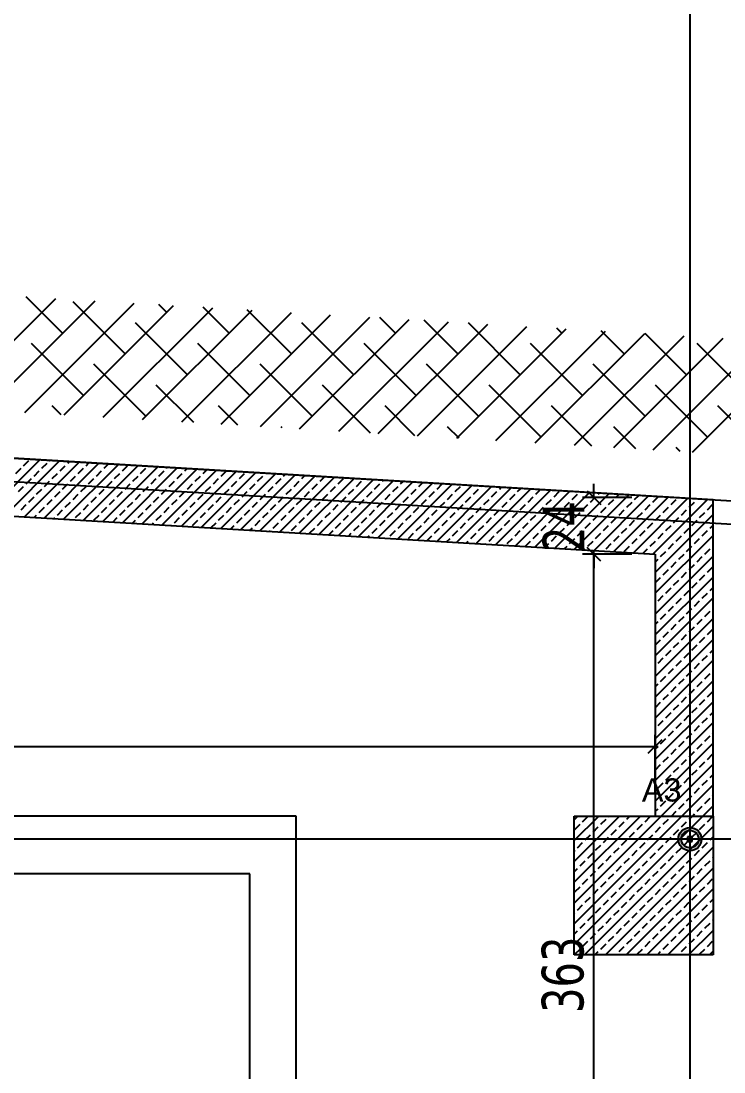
# Model space of a CAD drawing. Header units: millimetres. Extents: x 43168.9 to 43194.6, y -25545.1 to -25543.4.
# Drawn here: x 43170.4911 to 43170.5518, y -25543.86 to -25543.7692 of the extents above; entities that cross this region are included whole.
import ezdxf

# ---------------------------------------------------------------- set-up
doc = ezdxf.new("R2010")
doc.units = ezdxf.units.MM
doc.header["$LTSCALE"] = 200
doc.linetypes.add('DASHDOT', pattern=[1, 0.5, -0.25, 0, -0.25])
doc.linetypes.add('DASHDOT2', pattern=[0.5, 0.25, -0.125, 0, -0.125])
for name, color, linetype in [('aks_sgh', 5, 'DASHDOT2'), ('duv_sgh', 4, 'Continuous'), ('kolon-b.a_sgh', 6, 'Continuous'), ('olcuic_sgh', 183, 'Continuous'), ('tarama-betonarme_sgh', 223, 'Continuous'), ('tarama-zemin_sgh', 197, 'Continuous'), ('yapi-yaklasma_sgh', 41, 'DASHDOT')]:
    doc.layers.add(name, color=color, linetype=linetype)
doc.styles.add('1-200', font='arial.ttf', dxfattribs={"height": 60})
doc.styles.add('dim', font='VERDANA.TTF', dxfattribs={"width": 0.7})

msp = doc.modelspace()

# ---------------------------------------------------------------- hatches: boundary and pattern name
h = msp.add_hatch(color=256)
edge = h.paths.add_edge_path()
edge.add_arc((43170.548879, -25543.839919), 0.001, 0, 360)
edge = h.paths.add_edge_path(flags=16)
edge.add_arc((43170.548879, -25543.839919), 0.00075, 0, 360)
h = msp.add_hatch(color=256)
edge = h.paths.add_edge_path()
edge.add_arc((43170.548879, -25543.839919), 0.001, 0, 360)
edge = h.paths.add_edge_path(flags=16)
edge.add_arc((43170.548879, -25543.839919), 0.00075, 0, 360)

# ---------------------------------------------------------------- linework, layer by layer
at = {"color": 0, "linetype": 'ByBlock', "lineweight": -2}
for p, q in [((43170.539999, -25543.809819), (43170.541199, -25543.811019)), ((43170.541199, -25543.815913), (43170.539999, -25543.814713)), ((43170.541199, -25543.815913), (43170.539999, -25543.814713)), ((43170.545279, -25543.832503), (43170.546479, -25543.831303)), ((43170.549079, -25543.839719), (43170.548679, -25543.839719)), ((43170.548679, -25543.839719), (43170.548679, -25543.840119)), ((43170.549079, -25543.839719), (43170.548679, -25543.839719)), ((43170.548679, -25543.839719), (43170.548679, -25543.840119)), ((43170.548679, -25543.840119), (43170.549079, -25543.840119)), ((43170.548679, -25543.840119), (43170.549079, -25543.840119)), ((43170.54895, -25543.839849), (43170.548808, -25543.83999)), ((43170.54895, -25543.83999), (43170.548808, -25543.839849)), ((43170.54895, -25543.839849), (43170.548808, -25543.83999)), ((43170.54895, -25543.83999), (43170.548808, -25543.839849)), ((43170.549079, -25543.840119), (43170.549079, -25543.839719)), ((43170.549079, -25543.840119), (43170.549079, -25543.839719))]:
    msp.add_line(p, q, dxfattribs=at)
at = {"color": 0, "linetype": 'Continuous', "lineweight": -2}
for radius in [0.001, 0.001, 0.00075, 0.00075]:
    msp.add_circle((43170.548879, -25543.839919), radius, dxfattribs=at)
at = {"layer": 'aks_sgh'}
for p, q in [((43170.548879, -25543.740919), (43170.548879, -25544.789919)), ((43170.243881, -25543.79438), (43170.567885, -25543.813614)), ((43171.17088, -25543.839919), (43170.194878, -25543.839919))]:
    msp.add_line(p, q, dxfattribs=at)
at = {"layer": 'duv_sgh'}
for p, q in [((43170.514879, -25543.837919), (43170.377879, -25543.837919)), ((43170.514879, -25543.887919), (43170.514879, -25543.837919)), ((43170.510879, -25543.842919), (43170.377879, -25543.842919)), ((43170.510879, -25543.891919), (43170.510879, -25543.842919))]:
    msp.add_line(p, q, dxfattribs=at)
at = {"layer": 'kolon-b.a_sgh'}
for p, q in [((43170.550879, -25543.810601), (43170.244, -25543.792384)), ((43170.271817, -25543.799044), (43170.545879, -25543.815313)), ((43170.550879, -25543.837919), (43170.550879, -25543.810601)), ((43170.545879, -25543.815313), (43170.545879, -25543.837919)), ((43170.538879, -25543.837919), (43170.550879, -25543.837919)), ((43170.538879, -25543.849919), (43170.538879, -25543.837919)), ((43170.545879, -25543.837919), (43170.550879, -25543.837919)), ((43170.550879, -25543.837919), (43170.550879, -25543.849919)), ((43170.550879, -25543.849919), (43170.538879, -25543.849919))]:
    msp.add_line(p, q, dxfattribs=at)
at = {"layer": 'olcuic_sgh'}
for p, q in [((43170.540599, -25543.810419), (43170.540599, -25543.809219)), ((43170.543879, -25543.810419), (43170.539599, -25543.810419)), ((43170.540599, -25543.888169), (43170.540599, -25543.815063)), ((43170.543879, -25543.815313), (43170.539599, -25543.815313)), ((43170.543879, -25543.815313), (43170.539599, -25543.815313)), ((43170.540599, -25543.815313), (43170.540599, -25543.816513)), ((43170.545879, -25543.835903), (43170.545879, -25543.830903)), ((43170.27175, -25543.831903), (43170.546129, -25543.831903))]:
    msp.add_line(p, q, dxfattribs=at)
at = {"layer": 'tarama-betonarme_sgh'}
for p, q in [((43170.488023, -25543.811879), (43170.492751, -25543.807151)), ((43170.489719, -25543.811979), (43170.494447, -25543.807251)), ((43170.491349, -25543.807655), (43170.491798, -25543.807206)), ((43170.491414, -25543.81208), (43170.496142, -25543.807352)), ((43170.492921, -25543.807879), (43170.49337, -25543.80743)), ((43170.493109, -25543.812181), (43170.497837, -25543.807453)), ((43170.493594, -25543.807206), (43170.493599, -25543.807201)), ((43170.494492, -25543.808104), (43170.494941, -25543.807655)), ((43170.494805, -25543.812281), (43170.499533, -25543.807553)), ((43170.495166, -25543.80743), (43170.495294, -25543.807302)), ((43170.4965, -25543.812382), (43170.501228, -25543.807654)), ((43170.496737, -25543.807655), (43170.49699, -25543.807402)), ((43170.498196, -25543.812483), (43170.502924, -25543.807755)), ((43170.498309, -25543.807879), (43170.498685, -25543.807503)), ((43170.499881, -25543.808104), (43170.50033, -25543.807655)), ((43170.503697, -25543.807879), (43170.503771, -25543.807805)), ((43170.490676, -25543.808328), (43170.491125, -25543.807879)), ((43170.492247, -25543.808553), (43170.492696, -25543.808104)), ((43170.493819, -25543.808777), (43170.494268, -25543.808328)), ((43170.49539, -25543.809002), (43170.495839, -25543.808553)), ((43170.496064, -25543.808328), (43170.496513, -25543.807879)), ((43170.497635, -25543.808553), (43170.498084, -25543.808104)), ((43170.499207, -25543.808777), (43170.499656, -25543.808328)), ((43170.499891, -25543.812583), (43170.504619, -25543.807855)), ((43170.500779, -25543.809002), (43170.501228, -25543.808553)), ((43170.501452, -25543.808328), (43170.501901, -25543.807879)), ((43170.501586, -25543.812684), (43170.506315, -25543.807956)), ((43170.503024, -25543.808553), (43170.503473, -25543.808104)), ((43170.503282, -25543.812785), (43170.50801, -25543.808056)), ((43170.504595, -25543.808777), (43170.505044, -25543.808328)), ((43170.504977, -25543.812885), (43170.509705, -25543.808157)), ((43170.505269, -25543.808104), (43170.505467, -25543.807906)), ((43170.506167, -25543.809002), (43170.506616, -25543.808553)), ((43170.506673, -25543.812986), (43170.511401, -25543.808258)), ((43170.50684, -25543.808328), (43170.507162, -25543.808006)), ((43170.508368, -25543.813087), (43170.513096, -25543.808358)), ((43170.508412, -25543.808553), (43170.508858, -25543.808107)), ((43170.509983, -25543.808777), (43170.510432, -25543.808328)), ((43170.510063, -25543.813187), (43170.514792, -25543.808459)), ((43170.511555, -25543.809002), (43170.512004, -25543.808553)), ((43170.511759, -25543.813288), (43170.516487, -25543.80856)), ((43170.512228, -25543.808328), (43170.512248, -25543.808308)), ((43170.513454, -25543.813388), (43170.518182, -25543.80866)), ((43170.5138, -25543.808553), (43170.513944, -25543.808409)), ((43170.515371, -25543.808777), (43170.515639, -25543.808509)), ((43170.516943, -25543.809002), (43170.517335, -25543.80861)), ((43170.4909, -25543.8099), (43170.491349, -25543.809451)), ((43170.491574, -25543.809226), (43170.492023, -25543.808777)), ((43170.493145, -25543.809451), (43170.493594, -25543.809002)), ((43170.494717, -25543.809675), (43170.495166, -25543.809226)), ((43170.496288, -25543.8099), (43170.496737, -25543.809451)), ((43170.496962, -25543.809226), (43170.497411, -25543.808777)), ((43170.498533, -25543.809451), (43170.498982, -25543.809002)), ((43170.500105, -25543.809675), (43170.500554, -25543.809226)), ((43170.501677, -25543.8099), (43170.502126, -25543.809451)), ((43170.50235, -25543.809226), (43170.502799, -25543.808777)), ((43170.503922, -25543.809451), (43170.504371, -25543.809002)), ((43170.505493, -25543.809675), (43170.505942, -25543.809226)), ((43170.507065, -25543.8099), (43170.507514, -25543.809451)), ((43170.507738, -25543.809226), (43170.508187, -25543.808777)), ((43170.50931, -25543.809451), (43170.509759, -25543.809002)), ((43170.510881, -25543.809675), (43170.51133, -25543.809226)), ((43170.512453, -25543.8099), (43170.512902, -25543.809451)), ((43170.513126, -25543.809226), (43170.513575, -25543.808777)), ((43170.514698, -25543.809451), (43170.515147, -25543.809002)), ((43170.51515, -25543.813489), (43170.519878, -25543.808761)), ((43170.516269, -25543.809675), (43170.516718, -25543.809226)), ((43170.516845, -25543.81359), (43170.521573, -25543.808862)), ((43170.517841, -25543.8099), (43170.51829, -25543.809451)), ((43170.518515, -25543.809226), (43170.518964, -25543.808777)), ((43170.51854, -25543.81369), (43170.523269, -25543.808962)), ((43170.520086, -25543.809451), (43170.520535, -25543.809002)), ((43170.520236, -25543.813791), (43170.524964, -25543.809063)), ((43170.521658, -25543.809675), (43170.522107, -25543.809226)), ((43170.521931, -25543.813892), (43170.526659, -25543.809164)), ((43170.522331, -25543.809002), (43170.522421, -25543.808912)), ((43170.523229, -25543.8099), (43170.523678, -25543.809451)), ((43170.523627, -25543.813992), (43170.528355, -25543.809264)), ((43170.523903, -25543.809226), (43170.524116, -25543.809013)), ((43170.525322, -25543.814093), (43170.53005, -25543.809365)), ((43170.525474, -25543.809451), (43170.525812, -25543.809113)), ((43170.527017, -25543.814194), (43170.531746, -25543.809466)), ((43170.527046, -25543.809675), (43170.527495, -25543.809226)), ((43170.528617, -25543.8099), (43170.529066, -25543.809451)), ((43170.528713, -25543.814294), (43170.533441, -25543.809566)), ((43170.530862, -25543.809451), (43170.530898, -25543.809415)), ((43170.532434, -25543.809675), (43170.532593, -25543.809516)), ((43170.534005, -25543.8099), (43170.534289, -25543.809616)), ((43170.491798, -25543.810798), (43170.492247, -25543.810349)), ((43170.492472, -25543.810124), (43170.492921, -25543.809675)), ((43170.494043, -25543.810349), (43170.494492, -25543.8099)), ((43170.495615, -25543.810573), (43170.496064, -25543.810124)), ((43170.497186, -25543.810798), (43170.497635, -25543.810349)), ((43170.49786, -25543.810124), (43170.498309, -25543.809675)), ((43170.499431, -25543.810349), (43170.499881, -25543.8099)), ((43170.501003, -25543.810573), (43170.501452, -25543.810124)), ((43170.502575, -25543.810798), (43170.503024, -25543.810349)), ((43170.503248, -25543.810124), (43170.503697, -25543.809675)), ((43170.50482, -25543.810349), (43170.505269, -25543.8099)), ((43170.506391, -25543.810573), (43170.50684, -25543.810124)), ((43170.507963, -25543.810798), (43170.508412, -25543.810349)), ((43170.508636, -25543.810124), (43170.509085, -25543.809675)), ((43170.510208, -25543.810349), (43170.510657, -25543.8099)), ((43170.511779, -25543.810573), (43170.512228, -25543.810124)), ((43170.513351, -25543.810798), (43170.5138, -25543.810349)), ((43170.514024, -25543.810124), (43170.514473, -25543.809675)), ((43170.515596, -25543.810349), (43170.516045, -25543.8099)), ((43170.517168, -25543.810573), (43170.517617, -25543.810124)), ((43170.518739, -25543.810798), (43170.519188, -25543.810349)), ((43170.519413, -25543.810124), (43170.519862, -25543.809675)), ((43170.520984, -25543.810349), (43170.521433, -25543.8099)), ((43170.522556, -25543.810573), (43170.523005, -25543.810124)), ((43170.524127, -25543.810798), (43170.524576, -25543.810349)), ((43170.524801, -25543.810124), (43170.52525, -25543.809675)), ((43170.526372, -25543.810349), (43170.526821, -25543.8099)), ((43170.527944, -25543.810573), (43170.528393, -25543.810124)), ((43170.529515, -25543.810798), (43170.529964, -25543.810349)), ((43170.530189, -25543.810124), (43170.530638, -25543.809675)), ((43170.530408, -25543.814395), (43170.535136, -25543.809667)), ((43170.53176, -25543.810349), (43170.532209, -25543.8099)), ((43170.532104, -25543.814496), (43170.536832, -25543.809767)), ((43170.533332, -25543.810573), (43170.533781, -25543.810124)), ((43170.533799, -25543.814596), (43170.538527, -25543.809868)), ((43170.534904, -25543.810798), (43170.535353, -25543.810349)), ((43170.535494, -25543.814697), (43170.540223, -25543.809969)), ((43170.535577, -25543.810124), (43170.535984, -25543.809717)), ((43170.537149, -25543.810349), (43170.537598, -25543.8099)), ((43170.53719, -25543.814798), (43170.541918, -25543.810069)), ((43170.53872, -25543.810573), (43170.539169, -25543.810124)), ((43170.538885, -25543.814898), (43170.543613, -25543.81017)), ((43170.540292, -25543.810798), (43170.540741, -25543.810349)), ((43170.540581, -25543.814999), (43170.545309, -25543.810271)), ((43170.540965, -25543.810124), (43170.54107, -25543.810019)), ((43170.542276, -25543.815099), (43170.547004, -25543.810371)), ((43170.542537, -25543.810349), (43170.542766, -25543.81012)), ((43170.543972, -25543.8152), (43170.5487, -25543.810472)), ((43170.544108, -25543.810573), (43170.544461, -25543.81022)), ((43170.54568, -25543.810798), (43170.546129, -25543.810349)), ((43170.549496, -25543.810573), (43170.549547, -25543.810522)), ((43170.491125, -25543.811471), (43170.491574, -25543.811022)), ((43170.492696, -25543.811696), (43170.493145, -25543.811247)), ((43170.49337, -25543.811022), (43170.493819, -25543.810573)), ((43170.494268, -25543.81192), (43170.494717, -25543.811471)), ((43170.494941, -25543.811247), (43170.49539, -25543.810798)), ((43170.496513, -25543.811471), (43170.496962, -25543.811022)), ((43170.498084, -25543.811696), (43170.498533, -25543.811247)), ((43170.498758, -25543.811022), (43170.499207, -25543.810573)), ((43170.499656, -25543.81192), (43170.500105, -25543.811471)), ((43170.50033, -25543.811247), (43170.500779, -25543.810798)), ((43170.501901, -25543.811471), (43170.50235, -25543.811022)), ((43170.503473, -25543.811696), (43170.503922, -25543.811247)), ((43170.504146, -25543.811022), (43170.504595, -25543.810573)), ((43170.505044, -25543.81192), (43170.505493, -25543.811471)), ((43170.505718, -25543.811247), (43170.506167, -25543.810798)), ((43170.507289, -25543.811471), (43170.507738, -25543.811022)), ((43170.508861, -25543.811696), (43170.50931, -25543.811247)), ((43170.509534, -25543.811022), (43170.509983, -25543.810573)), ((43170.510432, -25543.81192), (43170.510881, -25543.811471)), ((43170.511106, -25543.811247), (43170.511555, -25543.810798)), ((43170.512677, -25543.811471), (43170.513126, -25543.811022)), ((43170.514249, -25543.811696), (43170.514698, -25543.811247)), ((43170.514922, -25543.811022), (43170.515371, -25543.810573)), ((43170.51582, -25543.81192), (43170.516269, -25543.811471)), ((43170.516494, -25543.811247), (43170.516943, -25543.810798)), ((43170.518066, -25543.811471), (43170.518515, -25543.811022)), ((43170.519637, -25543.811696), (43170.520086, -25543.811247)), ((43170.520311, -25543.811022), (43170.52076, -25543.810573)), ((43170.521209, -25543.81192), (43170.521658, -25543.811471)), ((43170.521882, -25543.811247), (43170.522331, -25543.810798)), ((43170.523454, -25543.811471), (43170.523903, -25543.811022)), ((43170.525025, -25543.811696), (43170.525474, -25543.811247)), ((43170.525699, -25543.811022), (43170.526148, -25543.810573)), ((43170.526597, -25543.81192), (43170.527046, -25543.811471)), ((43170.52727, -25543.811247), (43170.527719, -25543.810798)), ((43170.528842, -25543.811471), (43170.529291, -25543.811022)), ((43170.530413, -25543.811696), (43170.530862, -25543.811247)), ((43170.531087, -25543.811022), (43170.531536, -25543.810573)), ((43170.531985, -25543.81192), (43170.532434, -25543.811471)), ((43170.532658, -25543.811247), (43170.533107, -25543.810798)), ((43170.53423, -25543.811471), (43170.534679, -25543.811022)), ((43170.535802, -25543.811696), (43170.536251, -25543.811247)), ((43170.536475, -25543.811022), (43170.536924, -25543.810573)), ((43170.537373, -25543.81192), (43170.537822, -25543.811471)), ((43170.538047, -25543.811247), (43170.538496, -25543.810798)), ((43170.539618, -25543.811471), (43170.540067, -25543.811022)), ((43170.54119, -25543.811696), (43170.541639, -25543.811247)), ((43170.541863, -25543.811022), (43170.542312, -25543.810573)), ((43170.542761, -25543.81192), (43170.54321, -25543.811471)), ((43170.543435, -25543.811247), (43170.543884, -25543.810798)), ((43170.545006, -25543.811471), (43170.545455, -25543.811022)), ((43170.545667, -25543.815301), (43170.550395, -25543.810573)), ((43170.546578, -25543.811696), (43170.547027, -25543.811247)), ((43170.547251, -25543.811022), (43170.5477, -25543.810573)), ((43170.548149, -25543.81192), (43170.548598, -25543.811471)), ((43170.548823, -25543.811247), (43170.549272, -25543.810798)), ((43170.550394, -25543.811471), (43170.550843, -25543.811022)), ((43170.492262, -25543.81213), (43170.492472, -25543.81192)), ((43170.493957, -25543.812231), (43170.494043, -25543.812145)), ((43170.495839, -25543.812145), (43170.496288, -25543.811696)), ((43170.497411, -25543.812369), (43170.49786, -25543.81192)), ((43170.499043, -25543.812533), (43170.499431, -25543.812145)), ((43170.500739, -25543.812634), (43170.501003, -25543.812369)), ((43170.501228, -25543.812145), (43170.501677, -25543.811696)), ((43170.502799, -25543.812369), (43170.503248, -25543.81192)), ((43170.504371, -25543.812594), (43170.50482, -25543.812145)), ((43170.505942, -25543.812818), (43170.506391, -25543.812369)), ((43170.506616, -25543.812145), (43170.507065, -25543.811696)), ((43170.508187, -25543.812369), (43170.508636, -25543.81192)), ((43170.509759, -25543.812594), (43170.510208, -25543.812145)), ((43170.51133, -25543.812818), (43170.511779, -25543.812369)), ((43170.512004, -25543.812145), (43170.512453, -25543.811696)), ((43170.513575, -25543.812369), (43170.514024, -25543.81192)), ((43170.515147, -25543.812594), (43170.515596, -25543.812145)), ((43170.516718, -25543.812818), (43170.517168, -25543.812369)), ((43170.517392, -25543.812145), (43170.517841, -25543.811696)), ((43170.518964, -25543.812369), (43170.519413, -25543.81192)), ((43170.520535, -25543.812594), (43170.520984, -25543.812145)), ((43170.522107, -25543.812818), (43170.522556, -25543.812369)), ((43170.52278, -25543.812145), (43170.523229, -25543.811696)), ((43170.524352, -25543.812369), (43170.524801, -25543.81192)), ((43170.525923, -25543.812594), (43170.526372, -25543.812145)), ((43170.527495, -25543.812818), (43170.527944, -25543.812369)), ((43170.528168, -25543.812145), (43170.528617, -25543.811696)), ((43170.52974, -25543.812369), (43170.530189, -25543.81192)), ((43170.531311, -25543.812594), (43170.53176, -25543.812145)), ((43170.532883, -25543.812818), (43170.533332, -25543.812369)), ((43170.533556, -25543.812145), (43170.534005, -25543.811696)), ((43170.535128, -25543.812369), (43170.535577, -25543.81192)), ((43170.5367, -25543.812594), (43170.537149, -25543.812145)), ((43170.538271, -25543.812818), (43170.53872, -25543.812369)), ((43170.538945, -25543.812145), (43170.539394, -25543.811696)), ((43170.540516, -25543.812369), (43170.540965, -25543.81192)), ((43170.542088, -25543.812594), (43170.542537, -25543.812145)), ((43170.543659, -25543.812818), (43170.544108, -25543.812369)), ((43170.544333, -25543.812145), (43170.544782, -25543.811696)), ((43170.545879, -25543.816885), (43170.550879, -25543.811885)), ((43170.545904, -25543.812369), (43170.546353, -25543.81192)), ((43170.547476, -25543.812594), (43170.547925, -25543.812145)), ((43170.549047, -25543.812818), (43170.549496, -25543.812369)), ((43170.549721, -25543.812145), (43170.55017, -25543.811696)), ((43170.502434, -25543.812734), (43170.502575, -25543.812594)), ((43170.504129, -25543.812835), (43170.504146, -25543.812818)), ((43170.50752, -25543.813036), (43170.507963, -25543.812594)), ((43170.509216, -25543.813137), (43170.509534, -25543.812818)), ((43170.510911, -25543.813238), (43170.511106, -25543.813043)), ((43170.512607, -25543.813338), (43170.512677, -25543.813267)), ((43170.512902, -25543.813043), (43170.513351, -25543.812594)), ((43170.514473, -25543.813267), (43170.514922, -25543.812818)), ((43170.516045, -25543.813492), (43170.516494, -25543.813043)), ((43170.517693, -25543.81364), (43170.518066, -25543.813267)), ((43170.51829, -25543.813043), (43170.518739, -25543.812594)), ((43170.519862, -25543.813267), (43170.520311, -25543.812818)), ((43170.521433, -25543.813492), (43170.521882, -25543.813043)), ((43170.523005, -25543.813716), (43170.523454, -25543.813267)), ((43170.523678, -25543.813043), (43170.524127, -25543.812594)), ((43170.52525, -25543.813267), (43170.525699, -25543.812818)), ((43170.526821, -25543.813492), (43170.52727, -25543.813043)), ((43170.528393, -25543.813716), (43170.528842, -25543.813267)), ((43170.529066, -25543.813043), (43170.529515, -25543.812594)), ((43170.530638, -25543.813267), (43170.531087, -25543.812818)), ((43170.532209, -25543.813492), (43170.532658, -25543.813043)), ((43170.533781, -25543.813716), (43170.53423, -25543.813267)), ((43170.534454, -25543.813043), (43170.534904, -25543.812594)), ((43170.536026, -25543.813267), (43170.536475, -25543.812818)), ((43170.537598, -25543.813492), (43170.538047, -25543.813043)), ((43170.539169, -25543.813716), (43170.539618, -25543.813267)), ((43170.539843, -25543.813043), (43170.540292, -25543.812594)), ((43170.541414, -25543.813267), (43170.541863, -25543.812818)), ((43170.542986, -25543.813492), (43170.543435, -25543.813043)), ((43170.544557, -25543.813716), (43170.545006, -25543.813267)), ((43170.545231, -25543.813043), (43170.54568, -25543.812594)), ((43170.546802, -25543.813267), (43170.547251, -25543.812818)), ((43170.548374, -25543.813492), (43170.548823, -25543.813043)), ((43170.549945, -25543.813716), (43170.550394, -25543.813267)), ((43170.550619, -25543.813043), (43170.550879, -25543.812783)), ((43170.519388, -25543.813741), (43170.519637, -25543.813492)), ((43170.521084, -25543.813841), (43170.521209, -25543.813716)), ((43170.522779, -25543.813942), (43170.52278, -25543.813941)), ((43170.524576, -25543.813941), (43170.525025, -25543.813492)), ((43170.52617, -25543.814143), (43170.526597, -25543.813716)), ((43170.527865, -25543.814244), (43170.528168, -25543.813941)), ((43170.529561, -25543.814345), (43170.52974, -25543.814165)), ((43170.529964, -25543.813941), (43170.530413, -25543.813492)), ((43170.531536, -25543.814165), (43170.531985, -25543.813716)), ((43170.533107, -25543.81439), (43170.533556, -25543.813941)), ((43170.534679, -25543.814614), (43170.535128, -25543.814165)), ((43170.535353, -25543.813941), (43170.535802, -25543.813492)), ((43170.536924, -25543.814165), (43170.537373, -25543.813716)), ((43170.538496, -25543.81439), (43170.538945, -25543.813941)), ((43170.540067, -25543.814614), (43170.540516, -25543.814165)), ((43170.540741, -25543.813941), (43170.54119, -25543.813492)), ((43170.542312, -25543.814165), (43170.542761, -25543.813716)), ((43170.543884, -25543.81439), (43170.544333, -25543.813941)), ((43170.545455, -25543.814614), (43170.545904, -25543.814165)), ((43170.545879, -25543.818681), (43170.550879, -25543.813681)), ((43170.546129, -25543.813941), (43170.546578, -25543.813492)), ((43170.5477, -25543.814165), (43170.548149, -25543.813716)), ((43170.549272, -25543.81439), (43170.549721, -25543.813941)), ((43170.531256, -25543.814445), (43170.531311, -25543.81439)), ((43170.536342, -25543.814747), (43170.5367, -25543.81439)), ((43170.538038, -25543.814848), (43170.538271, -25543.814614)), ((43170.539733, -25543.814948), (43170.539843, -25543.814839)), ((43170.541639, -25543.814839), (43170.542088, -25543.81439)), ((43170.54321, -25543.815063), (43170.543659, -25543.814614)), ((43170.544819, -25543.81525), (43170.545231, -25543.814839)), ((43170.546353, -25543.815512), (43170.546802, -25543.815063)), ((43170.547027, -25543.814839), (43170.547476, -25543.81439)), ((43170.548598, -25543.815063), (43170.549047, -25543.814614)), ((43170.55017, -25543.815288), (43170.550619, -25543.814839)), ((43170.550843, -25543.814614), (43170.550879, -25543.814579)), ((43170.545879, -25543.820477), (43170.550879, -25543.815477)), ((43170.545879, -25543.815987), (43170.546129, -25543.815737)), ((43170.547251, -25543.81641), (43170.5477, -25543.815961)), ((43170.547925, -25543.815737), (43170.548374, -25543.815288)), ((43170.549496, -25543.815961), (43170.549945, -25543.815512)), ((43170.546578, -25543.817084), (43170.547027, -25543.816635)), ((43170.548149, -25543.817308), (43170.548598, -25543.816859)), ((43170.548823, -25543.816635), (43170.549272, -25543.816186)), ((43170.550394, -25543.816859), (43170.550843, -25543.81641)), ((43170.545879, -25543.822273), (43170.550879, -25543.817273)), ((43170.545904, -25543.817757), (43170.546353, -25543.817308)), ((43170.547476, -25543.817982), (43170.547925, -25543.817533)), ((43170.549047, -25543.818206), (43170.549496, -25543.817757)), ((43170.549721, -25543.817533), (43170.55017, -25543.817084)), ((43170.546802, -25543.818655), (43170.547251, -25543.818206)), ((43170.548374, -25543.81888), (43170.548823, -25543.818431)), ((43170.549945, -25543.819104), (43170.550394, -25543.818655)), ((43170.550619, -25543.818431), (43170.550879, -25543.818171)), ((43170.545879, -25543.824069), (43170.550879, -25543.819069)), ((43170.545879, -25543.819579), (43170.545904, -25543.819553)), ((43170.546129, -25543.819329), (43170.546578, -25543.81888)), ((43170.5477, -25543.819553), (43170.548149, -25543.819104)), ((43170.549272, -25543.819778), (43170.549721, -25543.819329)), ((43170.546353, -25543.820901), (43170.546802, -25543.820451)), ((43170.547027, -25543.820227), (43170.547476, -25543.819778)), ((43170.548598, -25543.820451), (43170.549047, -25543.820002)), ((43170.55017, -25543.820676), (43170.550619, -25543.820227)), ((43170.550843, -25543.820002), (43170.550879, -25543.819967)), ((43170.545879, -25543.825865), (43170.550879, -25543.820865)), ((43170.545879, -25543.821375), (43170.546129, -25543.821125)), ((43170.547251, -25543.821799), (43170.5477, -25543.82135)), ((43170.547925, -25543.821125), (43170.548374, -25543.820676)), ((43170.549496, -25543.82135), (43170.549945, -25543.820901)), ((43170.546578, -25543.822472), (43170.547027, -25543.822023)), ((43170.548149, -25543.822697), (43170.548598, -25543.822248)), ((43170.548823, -25543.822023), (43170.549272, -25543.821574)), ((43170.550394, -25543.822248), (43170.550843, -25543.821799)), ((43170.545879, -25543.827661), (43170.550879, -25543.822661)), ((43170.545904, -25543.823146), (43170.546353, -25543.822697)), ((43170.547476, -25543.82337), (43170.547925, -25543.822921)), ((43170.549047, -25543.823595), (43170.549496, -25543.823146)), ((43170.549721, -25543.822921), (43170.55017, -25543.822472)), ((43170.546802, -25543.824044), (43170.547251, -25543.823595)), ((43170.548374, -25543.824268), (43170.548823, -25543.823819)), ((43170.549945, -25543.824493), (43170.550394, -25543.824044)), ((43170.550619, -25543.823819), (43170.550879, -25543.823559)), ((43170.545879, -25543.829457), (43170.550879, -25543.824457)), ((43170.545879, -25543.824967), (43170.545904, -25543.824942)), ((43170.546129, -25543.824717), (43170.546578, -25543.824268)), ((43170.5477, -25543.824942), (43170.548149, -25543.824493)), ((43170.549272, -25543.825166), (43170.549721, -25543.824717)), ((43170.546353, -25543.826289), (43170.546802, -25543.82584)), ((43170.547027, -25543.825615), (43170.547476, -25543.825166)), ((43170.548598, -25543.82584), (43170.549047, -25543.825391)), ((43170.55017, -25543.826064), (43170.550619, -25543.825615)), ((43170.550843, -25543.825391), (43170.550879, -25543.825355)), ((43170.545879, -25543.831253), (43170.550879, -25543.826253)), ((43170.545879, -25543.826763), (43170.546129, -25543.826513)), ((43170.547251, -25543.827187), (43170.5477, -25543.826738)), ((43170.547925, -25543.826513), (43170.548374, -25543.826064)), ((43170.549496, -25543.826738), (43170.549945, -25543.826289)), ((43170.546578, -25543.82786), (43170.547027, -25543.827411)), ((43170.548149, -25543.828085), (43170.548598, -25543.827636)), ((43170.548823, -25543.827411), (43170.549272, -25543.826962)), ((43170.550394, -25543.827636), (43170.550843, -25543.827187)), ((43170.545879, -25543.833049), (43170.550879, -25543.828049)), ((43170.545904, -25543.828534), (43170.546353, -25543.828085)), ((43170.547476, -25543.828758), (43170.547925, -25543.828309)), ((43170.549047, -25543.828983), (43170.549496, -25543.828534)), ((43170.549721, -25543.828309), (43170.55017, -25543.82786)), ((43170.546802, -25543.829432), (43170.547251, -25543.828983)), ((43170.548374, -25543.829656), (43170.548823, -25543.829207)), ((43170.549945, -25543.829881), (43170.550394, -25543.829432)), ((43170.550619, -25543.829207), (43170.550879, -25543.828947)), ((43170.545879, -25543.834845), (43170.550879, -25543.829845)), ((43170.545879, -25543.830355), (43170.545904, -25543.83033)), ((43170.546129, -25543.830105), (43170.546578, -25543.829656)), ((43170.5477, -25543.83033), (43170.548149, -25543.829881)), ((43170.549272, -25543.830554), (43170.549721, -25543.830105)), ((43170.546353, -25543.831677), (43170.546802, -25543.831228)), ((43170.547027, -25543.831003), (43170.547476, -25543.830554)), ((43170.548598, -25543.831228), (43170.549047, -25543.830779)), ((43170.55017, -25543.831452), (43170.550619, -25543.831003)), ((43170.550843, -25543.830779), (43170.550879, -25543.830743)), ((43170.545879, -25543.836641), (43170.550879, -25543.831641)), ((43170.545879, -25543.832151), (43170.546129, -25543.831901)), ((43170.547251, -25543.832575), (43170.5477, -25543.832126)), ((43170.547925, -25543.831901), (43170.548374, -25543.831452)), ((43170.548823, -25543.832799), (43170.549272, -25543.83235)), ((43170.549496, -25543.832126), (43170.549945, -25543.831677)), ((43170.546578, -25543.833248), (43170.547027, -25543.832799)), ((43170.548149, -25543.833473), (43170.548598, -25543.833024)), ((43170.549721, -25543.833697), (43170.55017, -25543.833248)), ((43170.550394, -25543.833024), (43170.550843, -25543.832575)), ((43170.545904, -25543.833922), (43170.546353, -25543.833473)), ((43170.546397, -25543.837919), (43170.550879, -25543.833437)), ((43170.547476, -25543.834146), (43170.547925, -25543.833697)), ((43170.549047, -25543.834371), (43170.549496, -25543.833922)), ((43170.546129, -25543.835493), (43170.546578, -25543.835044)), ((43170.546802, -25543.83482), (43170.547251, -25543.834371)), ((43170.548374, -25543.835044), (43170.548823, -25543.834595)), ((43170.549945, -25543.835269), (43170.550394, -25543.83482)), ((43170.550619, -25543.834595), (43170.550879, -25543.834335)), ((43170.545879, -25543.835743), (43170.545904, -25543.835718)), ((43170.547027, -25543.836391), (43170.547476, -25543.835942)), ((43170.5477, -25543.835718), (43170.548149, -25543.835269)), ((43170.548193, -25543.837919), (43170.550879, -25543.835233)), ((43170.549272, -25543.835942), (43170.549721, -25543.835493)), ((43170.546353, -25543.837065), (43170.546802, -25543.836616)), ((43170.547925, -25543.837289), (43170.548374, -25543.83684)), ((43170.548598, -25543.836616), (43170.549047, -25543.836167)), ((43170.55017, -25543.83684), (43170.550619, -25543.836391)), ((43170.550843, -25543.836167), (43170.550879, -25543.836131)), ((43170.545879, -25543.837539), (43170.546129, -25543.837289)), ((43170.547295, -25543.837919), (43170.5477, -25543.837514)), ((43170.549091, -25543.837919), (43170.549272, -25543.837738)), ((43170.549496, -25543.837514), (43170.549945, -25543.837065)), ((43170.549989, -25543.837919), (43170.550879, -25543.837029)), ((43170.538879, -25543.838253), (43170.539213, -25543.837919)), ((43170.538879, -25543.840049), (43170.541009, -25543.837919)), ((43170.538879, -25543.841845), (43170.542805, -25543.837919)), ((43170.538879, -25543.843641), (43170.544601, -25543.837919)), ((43170.538879, -25543.845437), (43170.546397, -25543.837919)), ((43170.538879, -25543.847233), (43170.548193, -25543.837919)), ((43170.538879, -25543.849029), (43170.549989, -25543.837919)), ((43170.538945, -25543.839086), (43170.539394, -25543.838637)), ((43170.539618, -25543.838412), (43170.540067, -25543.837963)), ((43170.54119, -25543.838637), (43170.541639, -25543.838188)), ((43170.541863, -25543.837963), (43170.541907, -25543.837919)), ((43170.542761, -25543.838861), (43170.54321, -25543.838412)), ((43170.543435, -25543.838188), (43170.543703, -25543.837919)), ((43170.544333, -25543.839086), (43170.544782, -25543.838637)), ((43170.545006, -25543.838412), (43170.545455, -25543.837963)), ((43170.546578, -25543.838637), (43170.547027, -25543.838188)), ((43170.547251, -25543.837963), (43170.547295, -25543.837919)), ((43170.548149, -25543.838861), (43170.548598, -25543.838412)), ((43170.548823, -25543.838188), (43170.549091, -25543.837919)), ((43170.549721, -25543.839086), (43170.55017, -25543.838637)), ((43170.550394, -25543.838412), (43170.550843, -25543.837963)), ((43170.539785, -25543.849919), (43170.550879, -25543.838825)), ((43170.539843, -25543.839984), (43170.540292, -25543.839535)), ((43170.540516, -25543.83931), (43170.540965, -25543.838861)), ((43170.542088, -25543.839535), (43170.542537, -25543.839086)), ((43170.543659, -25543.839759), (43170.544108, -25543.83931)), ((43170.545231, -25543.839984), (43170.54568, -25543.839535)), ((43170.545904, -25543.83931), (43170.546353, -25543.838861)), ((43170.547476, -25543.839535), (43170.547925, -25543.839086)), ((43170.549047, -25543.839759), (43170.549496, -25543.83931)), ((43170.539169, -25543.840657), (43170.539618, -25543.840208)), ((43170.540741, -25543.840882), (43170.54119, -25543.840433)), ((43170.541414, -25543.840208), (43170.541863, -25543.839759)), ((43170.542986, -25543.840433), (43170.543435, -25543.839984)), ((43170.544557, -25543.840657), (43170.545006, -25543.840208)), ((43170.546129, -25543.840882), (43170.546578, -25543.840433)), ((43170.546802, -25543.840208), (43170.547251, -25543.839759)), ((43170.548374, -25543.840433), (43170.548823, -25543.839984)), ((43170.549945, -25543.840657), (43170.550394, -25543.840208)), ((43170.550619, -25543.839984), (43170.550879, -25543.839723)), ((43170.538879, -25543.840947), (43170.538945, -25543.840882)), ((43170.540067, -25543.841555), (43170.540516, -25543.841106)), ((43170.541581, -25543.849919), (43170.550879, -25543.840621)), ((43170.541639, -25543.84178), (43170.542088, -25543.841331)), ((43170.542312, -25543.841106), (43170.542761, -25543.840657)), ((43170.543884, -25543.841331), (43170.544333, -25543.840882)), ((43170.545455, -25543.841555), (43170.545904, -25543.841106)), ((43170.547027, -25543.84178), (43170.547476, -25543.841331)), ((43170.5477, -25543.841106), (43170.548149, -25543.840657)), ((43170.549272, -25543.841331), (43170.549721, -25543.840882)), ((43170.539394, -25543.842229), (43170.539843, -25543.84178)), ((43170.540965, -25543.842453), (43170.541414, -25543.842004)), ((43170.542537, -25543.842678), (43170.542986, -25543.842229)), ((43170.54321, -25543.842004), (43170.543659, -25543.841555)), ((43170.544782, -25543.842229), (43170.545231, -25543.84178)), ((43170.546353, -25543.842453), (43170.546802, -25543.842004)), ((43170.547925, -25543.842678), (43170.548374, -25543.842229)), ((43170.548598, -25543.842004), (43170.549047, -25543.841555)), ((43170.55017, -25543.842229), (43170.550619, -25543.84178)), ((43170.550843, -25543.841555), (43170.550879, -25543.84152)), ((43170.538879, -25543.842743), (43170.539169, -25543.842453)), ((43170.540292, -25543.843127), (43170.540741, -25543.842678)), ((43170.541863, -25543.843351), (43170.542312, -25543.842902)), ((43170.543377, -25543.849919), (43170.550879, -25543.842418)), ((43170.543435, -25543.843576), (43170.543884, -25543.843127)), ((43170.544108, -25543.842902), (43170.544557, -25543.842453)), ((43170.54568, -25543.843127), (43170.546129, -25543.842678)), ((43170.547251, -25543.843351), (43170.5477, -25543.842902)), ((43170.548823, -25543.843576), (43170.549272, -25543.843127)), ((43170.549496, -25543.842902), (43170.549945, -25543.842453)), ((43170.538945, -25543.844474), (43170.539394, -25543.844025)), ((43170.539618, -25543.8438), (43170.540067, -25543.843351)), ((43170.54119, -25543.844025), (43170.541639, -25543.843576)), ((43170.542761, -25543.844249), (43170.54321, -25543.8438)), ((43170.544333, -25543.844474), (43170.544782, -25543.844025)), ((43170.545006, -25543.8438), (43170.545455, -25543.843351)), ((43170.546578, -25543.844025), (43170.547027, -25543.843576)), ((43170.548149, -25543.844249), (43170.548598, -25543.8438)), ((43170.549721, -25543.844474), (43170.55017, -25543.844025)), ((43170.550394, -25543.8438), (43170.550843, -25543.843351)), ((43170.539843, -25543.845372), (43170.540292, -25543.844923)), ((43170.540516, -25543.844698), (43170.540965, -25543.844249)), ((43170.542088, -25543.844923), (43170.542537, -25543.844474)), ((43170.543659, -25543.845147), (43170.544108, -25543.844698)), ((43170.545173, -25543.849919), (43170.550879, -25543.844214)), ((43170.545231, -25543.845372), (43170.54568, -25543.844923)), ((43170.545904, -25543.844698), (43170.546353, -25543.844249)), ((43170.547476, -25543.844923), (43170.547925, -25543.844474)), ((43170.549047, -25543.845147), (43170.549496, -25543.844698)), ((43170.539169, -25543.846045), (43170.539618, -25543.845596)), ((43170.540741, -25543.84627), (43170.54119, -25543.845821)), ((43170.541414, -25543.845596), (43170.541863, -25543.845147)), ((43170.542986, -25543.845821), (43170.543435, -25543.845372)), ((43170.544557, -25543.846045), (43170.545006, -25543.845596)), ((43170.546129, -25543.84627), (43170.546578, -25543.845821)), ((43170.546802, -25543.845596), (43170.547251, -25543.845147)), ((43170.548374, -25543.845821), (43170.548823, -25543.845372)), ((43170.549945, -25543.846045), (43170.550394, -25543.845596)), ((43170.550619, -25543.845372), (43170.550879, -25543.845112)), ((43170.538879, -25543.846335), (43170.538945, -25543.84627)), ((43170.540067, -25543.846943), (43170.540516, -25543.846494)), ((43170.541639, -25543.847168), (43170.542088, -25543.846719)), ((43170.542312, -25543.846494), (43170.542761, -25543.846045)), ((43170.543884, -25543.846719), (43170.544333, -25543.84627)), ((43170.545455, -25543.846943), (43170.545904, -25543.846494)), ((43170.546969, -25543.849919), (43170.550879, -25543.84601)), ((43170.547027, -25543.847168), (43170.547476, -25543.846719)), ((43170.5477, -25543.846494), (43170.548149, -25543.846045)), ((43170.549272, -25543.846719), (43170.549721, -25543.84627)), ((43170.539394, -25543.847617), (43170.539843, -25543.847168)), ((43170.540965, -25543.847841), (43170.541414, -25543.847392)), ((43170.542537, -25543.848066), (43170.542986, -25543.847617)), ((43170.54321, -25543.847392), (43170.543659, -25543.846943)), ((43170.544782, -25543.847617), (43170.545231, -25543.847168)), ((43170.546353, -25543.847841), (43170.546802, -25543.847392)), ((43170.547925, -25543.848066), (43170.548374, -25543.847617)), ((43170.548598, -25543.847392), (43170.549047, -25543.846943)), ((43170.55017, -25543.847617), (43170.550619, -25543.847168)), ((43170.550843, -25543.846943), (43170.550879, -25543.846908)), ((43170.538879, -25543.848131), (43170.539169, -25543.847841)), ((43170.540292, -25543.848515), (43170.540741, -25543.848066)), ((43170.541863, -25543.848739), (43170.542312, -25543.84829)), ((43170.543435, -25543.848964), (43170.543884, -25543.848515)), ((43170.544108, -25543.84829), (43170.544557, -25543.847841)), ((43170.54568, -25543.848515), (43170.546129, -25543.848066)), ((43170.547251, -25543.848739), (43170.5477, -25543.84829)), ((43170.548765, -25543.849919), (43170.550879, -25543.847806)), ((43170.548823, -25543.848964), (43170.549272, -25543.848515)), ((43170.549496, -25543.84829), (43170.549945, -25543.847841)), ((43170.538945, -25543.849862), (43170.539394, -25543.849413)), ((43170.539618, -25543.849188), (43170.540067, -25543.848739)), ((43170.54119, -25543.849413), (43170.541639, -25543.848964)), ((43170.542761, -25543.849637), (43170.54321, -25543.849188)), ((43170.544333, -25543.849862), (43170.544782, -25543.849413)), ((43170.545006, -25543.849188), (43170.545455, -25543.848739)), ((43170.546578, -25543.849413), (43170.547027, -25543.848964)), ((43170.548149, -25543.849637), (43170.548598, -25543.849188)), ((43170.549721, -25543.849862), (43170.55017, -25543.849413)), ((43170.550394, -25543.849188), (43170.550843, -25543.848739)), ((43170.550561, -25543.849919), (43170.550879, -25543.849602)), ((43170.540683, -25543.849919), (43170.540965, -25543.849637)), ((43170.542479, -25543.849919), (43170.542537, -25543.849862)), ((43170.546071, -25543.849919), (43170.546353, -25543.849637)), ((43170.547867, -25543.849919), (43170.547925, -25543.849862))]:
    msp.add_line(p, q, dxfattribs=at)
at = {"layer": 'tarama-zemin_sgh'}
for p, q in [((43170.484666, -25543.802664), (43170.494122, -25543.793207)), ((43170.494717, -25543.796205), (43170.491568, -25543.793056)), ((43170.488057, -25543.802865), (43170.497513, -25543.793409)), ((43170.491448, -25543.803066), (43170.500904, -25543.79361)), ((43170.494838, -25543.803268), (43170.504295, -25543.793811)), ((43170.500105, -25543.798001), (43170.495615, -25543.793511)), ((43170.498229, -25543.803469), (43170.507685, -25543.794013)), ((43170.50162, -25543.80367), (43170.511076, -25543.794214)), ((43170.503697, -25543.794409), (43170.503024, -25543.793736)), ((43170.509085, -25543.796205), (43170.506843, -25543.793963)), ((43170.514473, -25543.798001), (43170.510662, -25543.794189)), ((43170.505011, -25543.803871), (43170.514467, -25543.794415)), ((43170.508402, -25543.804073), (43170.517858, -25543.794616)), ((43170.511792, -25543.804274), (43170.521249, -25543.794818)), ((43170.515183, -25543.804475), (43170.524639, -25543.795019)), ((43170.523454, -25543.796205), (43170.522118, -25543.794869)), ((43170.528842, -25543.798001), (43170.525937, -25543.795096)), ((43170.505493, -25543.799797), (43170.501003, -25543.795307)), ((43170.519862, -25543.799797), (43170.515371, -25543.795307)), ((43170.518574, -25543.804677), (43170.52803, -25543.79522)), ((43170.521965, -25543.804878), (43170.531421, -25543.795422)), ((43170.525356, -25543.805079), (43170.534812, -25543.795623)), ((43170.528746, -25543.80528), (43170.538203, -25543.795824)), ((43170.53423, -25543.799797), (43170.529756, -25543.795323)), ((43170.532137, -25543.805482), (43170.541594, -25543.796025)), ((43170.537822, -25543.796205), (43170.537393, -25543.795776)), ((43170.54321, -25543.798001), (43170.541212, -25543.796003)), ((43170.535528, -25543.805683), (43170.544984, -25543.796227)), ((43170.538919, -25543.805884), (43170.548375, -25543.796428)), ((43170.54231, -25543.806086), (43170.551766, -25543.796629)), ((43170.548598, -25543.799797), (43170.545031, -25543.79623)), ((43170.545701, -25543.806287), (43170.555157, -25543.796831)), ((43170.496513, -25543.801593), (43170.492023, -25543.797103)), ((43170.510881, -25543.801593), (43170.506391, -25543.797103)), ((43170.52525, -25543.801593), (43170.52076, -25543.797103)), ((43170.539618, -25543.801593), (43170.535128, -25543.797103)), ((43170.549091, -25543.806488), (43170.558548, -25543.797032)), ((43170.553987, -25543.801593), (43170.549496, -25543.797103)), ((43170.501901, -25543.803389), (43170.497411, -25543.798899)), ((43170.516269, -25543.803389), (43170.511779, -25543.798899)), ((43170.530638, -25543.803389), (43170.526148, -25543.798899)), ((43170.545006, -25543.803389), (43170.540516, -25543.798899)), ((43170.506036, -25543.803932), (43170.502799, -25543.800695)), ((43170.521312, -25543.804839), (43170.517168, -25543.800695)), ((43170.536026, -25543.805185), (43170.531536, -25543.800695)), ((43170.550394, -25543.805185), (43170.545904, -25543.800695)), ((43170.49458, -25543.803252), (43170.493819, -25543.802491)), ((43170.509855, -25543.804159), (43170.508187, -25543.802491)), ((43170.52513, -25543.805066), (43170.522556, -25543.802491)), ((43170.540406, -25543.805973), (43170.536924, -25543.802491)), ((43170.555783, -25543.806981), (43170.551292, -25543.802491)), ((43170.513674, -25543.804386), (43170.513575, -25543.804287)), ((43170.528949, -25543.805292), (43170.527944, -25543.804287)), ((43170.544224, -25543.806199), (43170.542312, -25543.804287)), ((43170.548043, -25543.806426), (43170.5477, -25543.806083))]:
    msp.add_line(p, q, dxfattribs=at)
at = {"layer": 'yapi-yaklasma_sgh'}
msp.add_line((43170.284, -25543.794758), (43171.097772, -25543.843067), dxfattribs=at)

# ---------------------------------------------------------------- texts
at = {"layer": 'aks_sgh', "style": '1-200'}
msp.add_text('A3', height=0.002, rotation=0.00001, dxfattribs=at).set_placement((43170.544735, -25543.836669))
msp.add_text('A3', height=0.002, rotation=0.00001, dxfattribs=at).set_placement((43170.544735, -25543.836669))
at = {"layer": 'olcuic_sgh', "color": 2, "style": 'dim', "width": 0.7}
for s, p in [('24', (43170.539762, -25543.815122)), ('363', (43170.539687, -25543.854933))]:
    msp.add_text(s, height=0.0036, rotation=90, dxfattribs=at).set_placement(p)

doc.saveas('drawing.dxf')
